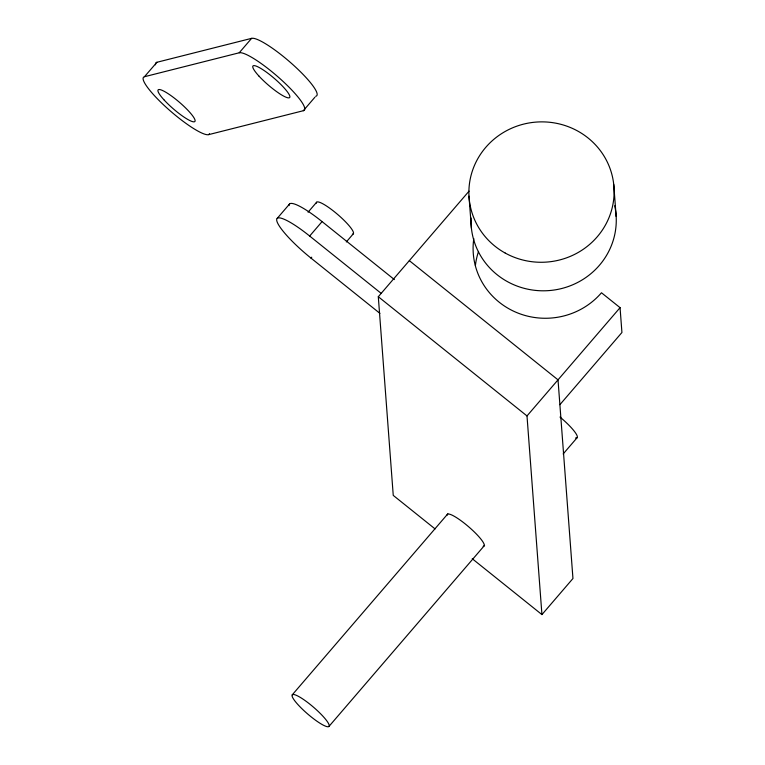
<?xml version="1.0" encoding="UTF-8"?>
<svg xmlns="http://www.w3.org/2000/svg" width="765" height="765" viewBox="0 0 765 765"><rect width="100%" height="100%" fill="white"/><g stroke="black" fill="none" stroke-linecap="round" stroke-linejoin="round"><path stroke-width="1.15" d="M314.931 97.193L303.303 110.724L208.74 134.611A43.576 8.061 40.7 0 1 167.239 108.238A43.576 8.061 40.7 0 1 144.442 76.73L156.959 62.271L251.628 38.346A43.576 8.061 40.7 0 1 293.377 65.073A43.576 8.061 40.7 0 1 315.706 96.285M144.442 76.73L239.216 52.785L251.628 38.346M208.74 134.611L209.514 133.712M277.188 218.408L289.591 203.968M308.066 212.192L316.595 202.266M379.937 313.382L310.973 258.092A43.576 8.061 40.7 0 1 276.681 220.033A43.576 8.061 40.7 0 1 309.662 236.041L322.075 221.601L394.377 279.579M310.973 258.092L311.747 257.183M346.325 241.941L353.306 233.822M435.065 528.911L393.248 495.385L378.302 296.724L469.041 191.154M472.235 558.718L541.936 614.601L526.999 415.94L620.061 307.664L601.472 292.766A72.637 70.198 -4.3 0 1 516.251 312.378A72.637 70.198 -4.3 0 1 473.803 238.604M292.259 694.83L447.85 513.812M559.884 404.685L621.926 332.498L620.061 307.664M328.988 726.396A24.212 4.475 40.7 0 0 303.973 699.784A24.212 4.475 40.7 0 0 298.914 705.655A24.212 4.475 40.7 0 0 328.988 726.396L484.57 545.378M563.145 453.961L577.145 437.676M541.936 614.601L572.956 578.512L558.02 379.851L409.323 260.636M156.959 62.271L156.854 62.29A43.576 8.061 40.7 0 0 155.534 64.796M309.662 236.041L381.047 293.272M378.302 296.724L526.999 415.94M613.731 184.384L616.169 216.524M468.983 196.136L471.422 228.286M316.366 203.146A24.212 4.475 40.7 0 1 337.977 214.736A24.212 4.475 40.7 0 1 352.397 234.186M289.084 205.594A43.576 8.061 40.7 0 1 322.075 221.601M614.706 205.737A72.637 70.198 -4.3 0 1 549.633 290.537A72.637 70.198 -4.3 0 1 471.087 217.939M239.216 52.785A43.576 8.061 40.7 0 1 280.965 79.503A43.576 8.061 40.7 0 1 303.303 110.724M559.99 417.049A24.212 4.475 40.7 0 1 575.51 437.982M475.4 265.474A72.637 70.198 -4.3 0 1 478.536 251.446M447.133 515.256A24.212 4.475 40.7 0 1 468.744 526.856A24.212 4.475 40.7 0 1 483.174 546.296M505.263 253.091A72.637 70.198 -4.3 0 0 614.123 191.633A72.637 70.198 -4.3 0 0 505.12 131.494A72.637 70.198 -4.3 0 0 505.263 253.091M164.265 100.139A24.212 4.475 40.7 0 0 194.769 121.587A24.212 4.475 40.7 0 0 170.576 95.338A24.212 4.475 40.7 0 0 164.265 100.139M259.048 76.184A24.212 4.475 40.7 0 0 289.543 97.643A24.212 4.475 40.7 0 0 265.35 71.394A24.212 4.475 40.7 0 0 259.048 76.184"/></g></svg>
